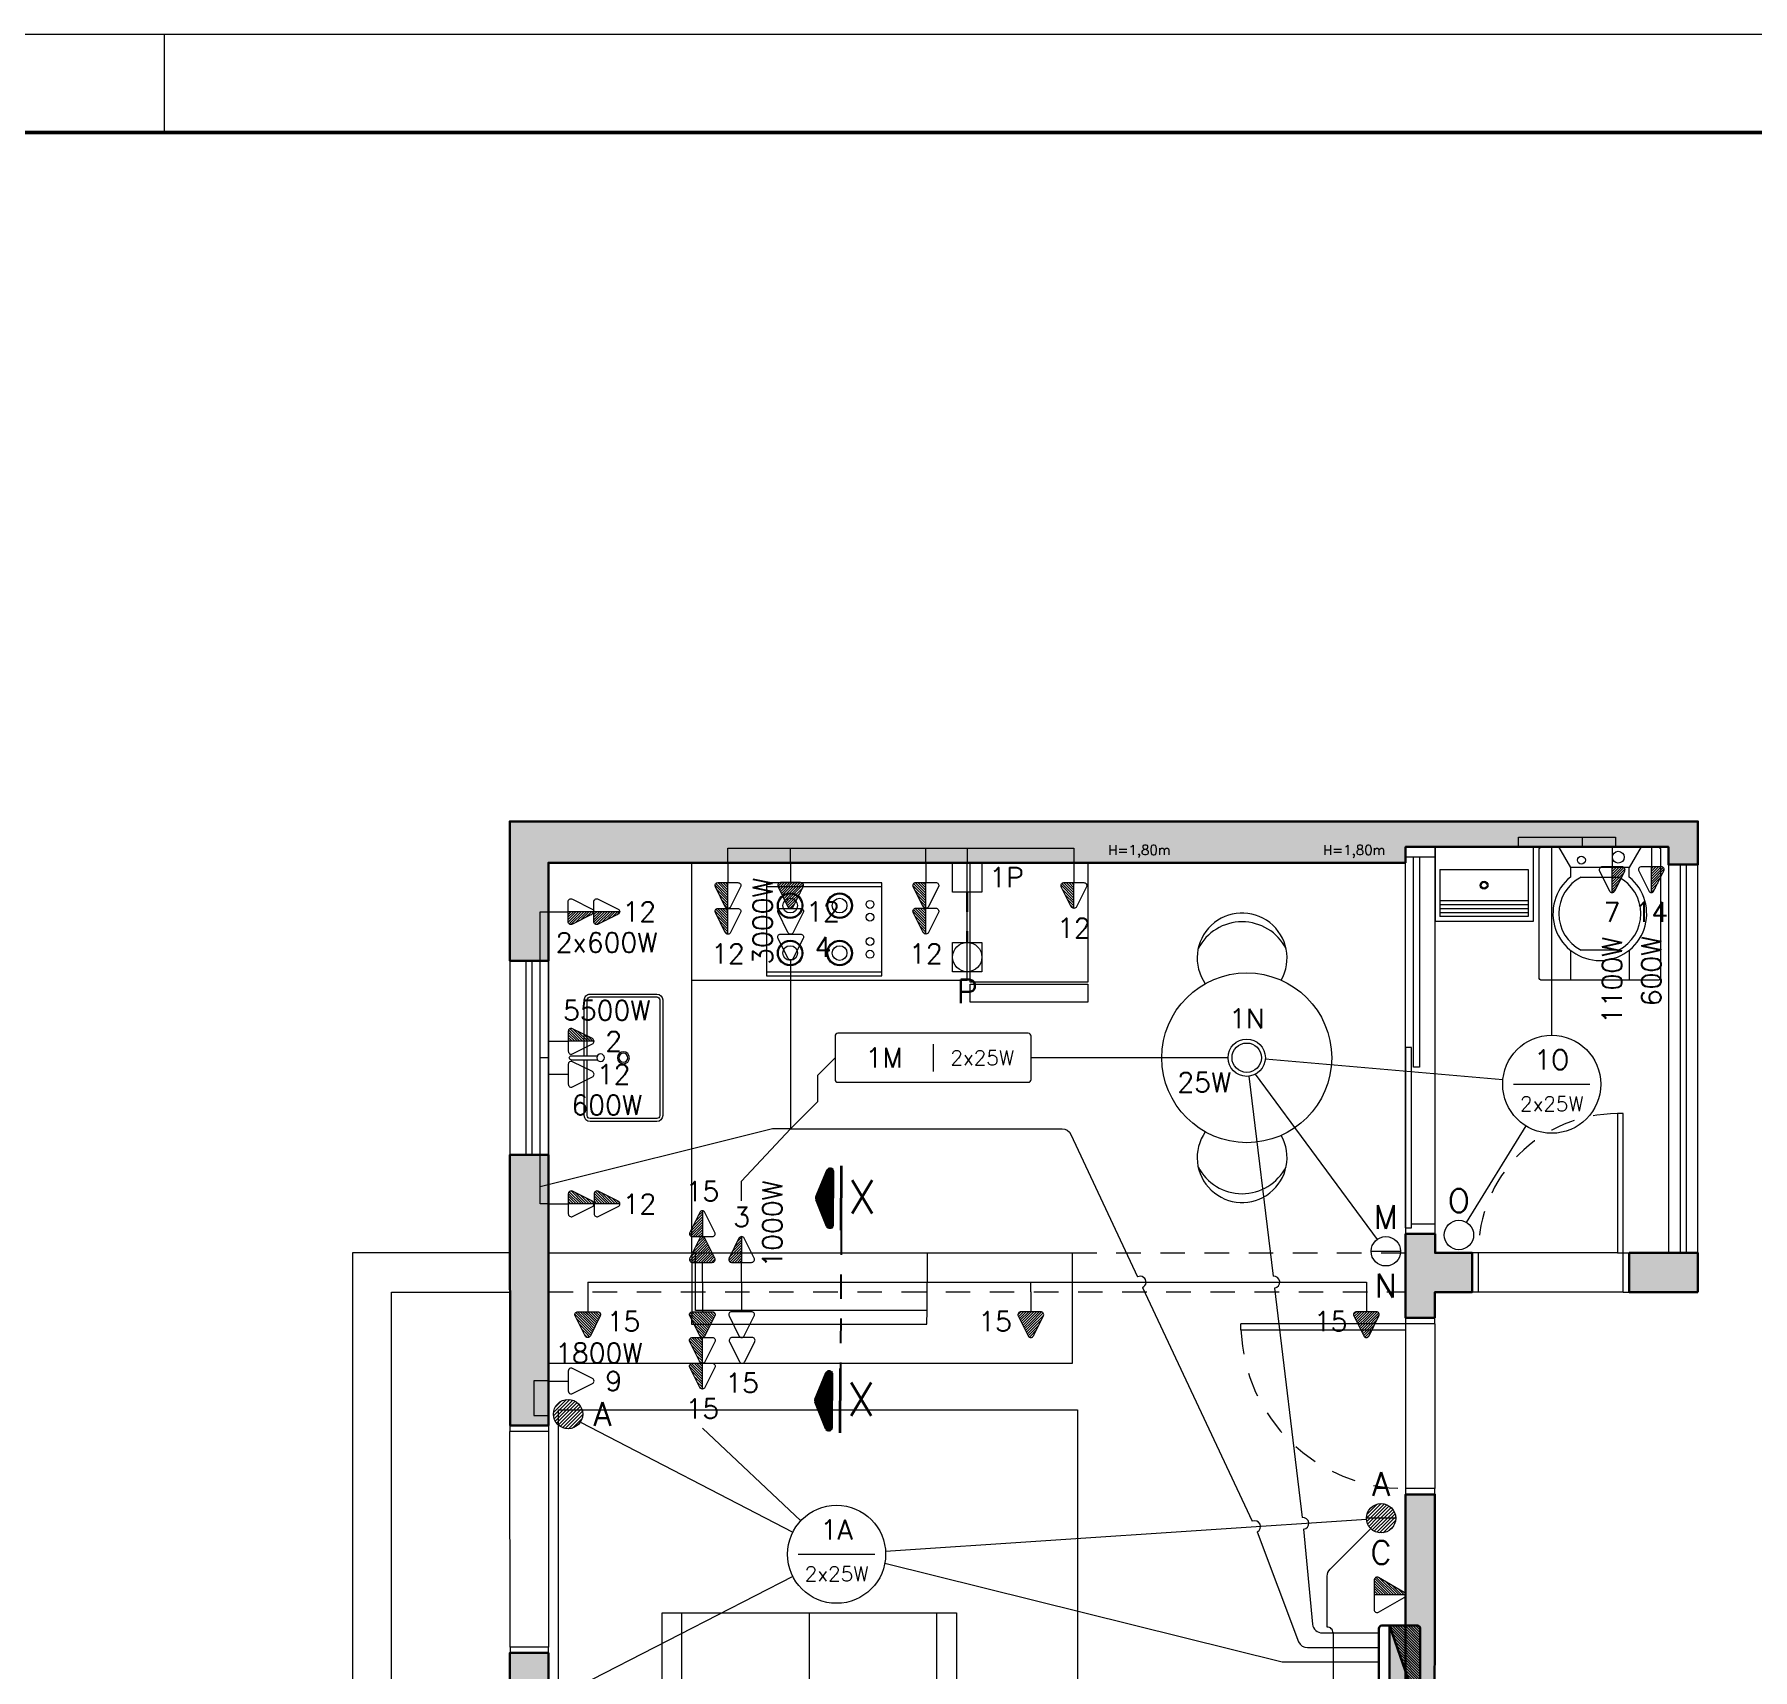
# Model space of a CAD drawing. Extents: x 0 to 175, y -16 to 63.
# Drawn here: x 22.89 to 31.65, y 21.36 to 29.7 of the extents above; entities that cross this region are included whole.
import ezdxf
from ezdxf.enums import TextEntityAlignment as Align

# ---------------------------------------------------------------- set-up
doc = ezdxf.new("R2010")
doc.units = 0
doc.header["$LTSCALE"] = 0.5
doc.header["$MEASUREMENT"] = 0
doc.linetypes.add('HIDDEN', pattern=[0.375, 0.25, -0.125])
doc.linetypes.add('HIDDEN2', pattern=[0.1875, 0.125, -0.0625])
doc.layers.get('0').update_dxf_attribs({"linetype": 'CONTINUOUS'})
for name, color, linetype, lineweight in [('03', 3, 'CONTINUOUS', 20), ('ARQ - JAN01', 2, 'CONTINUOUS', 20), ('ARQ - PAR01', 172, 'CONTINUOUS', 30), ('ARQ - PAR02', 132, 'CONTINUOUS', 20), ('ARQ - POR01', 20, 'CONTINUOUS', 20), ('COT01', 1, 'CONTINUOUS', 9), ('ELE01 - ELETROD', 40, 'CONTINUOUS', 20), ('ELE01 - ELETRODUTO EMBUTIDO', 40, 'HIDDEN2', 30), ('ELE01 - INTER', 100, 'CONTINUOUS', 15), ('ELE01 - INTER TXT', 100, 'CONTINUOUS', 9), ('ELE01 - LAMP', 50, 'CONTINUOUS', 20), ('ELE01 - LAMP TXT', 100, 'CONTINUOUS', 15), ('ELE01 - Q.DISTR', 4, 'CONTINUOUS', 30), ('ELE01 - TOM 127V', 130, 'CONTINUOUS', 15), ('ELE01 - TOM 127V TXT', 130, 'CONTINUOUS', 15), ('ELE01 - TOM 220V', 242, 'CONTINUOUS', 15), ('ELE01 - TOM 220V TXT', 242, 'CONTINUOUS', 15), ('ELE02 - TELEFONE', 170, 'CONTINUOUS', 9)]:
    doc.layers.add(name, color=color, linetype=linetype, lineweight=lineweight)
doc.layers.add('ANT - ANOTAÇÕES', color=210, linetype='CONTINUOUS', plot=False)
doc.layers.add('ARQ - HATCH 01', color=172, linetype='CONTINUOUS', transparency=0.6)
for name, color, linetype, lineweight, transparency in [('ARQ - PISO', 121, 'CONTINUOUS', 9, 0.45), ('ARQ01', 144, 'CONTINUOUS', 9, 0.5), ('ELE01 - INTER HATCH', 100, 'CONTINUOUS', 15, 0.45)]:
    doc.layers.add(name, color=color, linetype=linetype, lineweight=lineweight, transparency=transparency)
doc.layers.add('AUX00', color=7, linetype='CONTINUOUS')
doc.layers.add('MARGEM', color=1, linetype='CONTINUOUS')
doc.styles.add('ROMANS', font='romans.shx')
doc.styles.get("Standard").update_dxf_attribs({"font": 'romans.shx'})

# ---------------------------------------------------------------- blocks, each defined once
blk = doc.blocks.new('MAR-A1')
at = {"layer": 'MARGEM', "color": 2, "lineweight": 20}
blk.add_line((-36, 58.4), (-36, 57.4), dxfattribs=at)
blk.add_lwpolyline([(-83.1, 58.4), (-83.1, -1), (1, -1), (1, 58.4)], close=True, dxfattribs=at)
at = {"layer": 'MARGEM', "color": 6, "lineweight": 50}
blk.add_lwpolyline([(-80.6, 0), (0, 0), (0, 57.4), (-80.6, 57.4)], close=True, dxfattribs=at)
blk = doc.blocks.new('cuba')
for p, q in [((2011.1017, 1359.4585), (2010.7617, 1359.4585)), ((2010.7317, 1359.4285), (2010.7317, 1358.8385)), ((2010.7467, 1359.4285), (2010.7467, 1358.8385)), ((2011.1017, 1359.4435), (2010.7617, 1359.4435)), ((2011.1167, 1359.1434), (2011.1167, 1359.4284)), ((2011.1317, 1359.1434), (2011.1317, 1359.4284)), ((2011.1983, 1359.1434), (2011.0651, 1359.1434)), ((2011.1983, 1359.1234), (2011.0651, 1359.1234)), ((2011.1167, 1358.8385), (2011.1167, 1359.1234)), ((2011.1317, 1358.8385), (2011.1317, 1359.1234)), ((2010.7617, 1358.8235), (2011.1017, 1358.8235)), ((2010.7617, 1358.8085), (2011.1017, 1358.8085))]:
    blk.add_line(p, q)
for centre, radius in [((2010.9317, 1359.1335), 0.0305), ((2010.9317, 1359.1335), 0.0229), ((2011.0483, 1359.1334), 0.0195)]:
    blk.add_circle(centre, radius)
for centre, radius, start, end in [((2010.7617, 1359.4285), 0.03, 90, 180), ((2011.1017, 1359.4285), 0.03, 359.96511, 90), ((2010.7617, 1359.4285), 0.015, 90, 180), ((2011.1017, 1359.4285), 0.015, 359.96511, 90), ((2011.1983, 1359.1334), 0.01, 270, 90), ((2010.7617, 1358.8385), 0.03, 180, 270), ((2010.7617, 1358.8385), 0.015, 180, 270), ((2011.1017, 1358.8385), 0.03, 270, 0), ((2011.1017, 1358.8385), 0.015, 270, 0)]:
    blk.add_arc(centre, radius, start, end)
blk = doc.blocks.new('*U310')
at = {"layer": 'ARQ - HATCH 01'}
h = blk.add_hatch(color=256, dxfattribs=at)
h.dxf.hatch_style = 1
h.paths.add_polyline_path([(2.5318, 5.7897), (2.4, 5.7898), (2.4, 5.98), (2.2, 5.98), (2.2, 5.79), (2.1029, 5.79), (2.1029, 5.64), (2.5318, 5.64)])
h.paths.add_polyline_path([(2.4, 7.13), (2.2, 7.13), (2.2, 6.78), (2.4, 6.78)])
h.paths.add_polyline_path([(12.15, 0.9882), (12.15, 5.78), (3.4321, 5.7898), (3.4321, 5.64), (12, 5.64), (12, 1.1354), (11.3067, 1.1354), (11.3067, 0.9854), (12, 0.9882)])
h.paths.add_polyline_path([(9.47, 4.76), (8.5397, 4.76), (8.5397, 4.63), (9.24, 4.63), (9.24, 1.14), (8.94, 1.14), (8.94, 0.9882), (9.9263, 0.9882), (9.9267, 1.1354), (9.47, 1.1354)], flags=17)
h.paths.add_polyline_path([(7.7, 4.63), (7.7397, 4.63), (7.7397, 4.76), (7.57, 4.76), (7.57, 0.15), (7.02, 0.15), (7.02, 0), (7.72, 0), (7.72, 0.9882), (7.95, 0.9882), (7.95, 1.14), (7.7, 1.14)])
h.paths.add_polyline_path([(5.06, 1.27), (4.2401, 1.27), (4.2401, 1.0727), (4.93, 1.0727), (4.93, 0), (5.64, 0), (5.64, 0.15), (5.06, 0.15)])
h.paths.add_polyline_path([(0.21, 5.64), (0.13, 5.64), (0.13, 6.98), (0.22, 6.98), (0.22, 7.13), (0, 7.13), (0, 1.0727), (0.71, 1.0727), (0.71, 1.27), (0.21, 1.27)])
h.paths.add_polyline_path([(3.08, 1.27), (2.4143, 1.27), (2.2, 1.27), (1.7, 1.27), (1.7, 1.0727), (3.08, 1.0747)])
h.paths.add_polyline_path([(5.06, 4.8377), (4.9353, 4.8377), (4.9353, 4.1977), (5.06, 4.1977)], flags=17)
for p, q in [((0.13, 6.29), (0.51, 6.29)), ((0.245, 5.815), (0.245, 6.265)), ((0.245, 6.265), (0.485, 6.265)), ((0.405, 6.265), (0.405, 5.815)), ((0.425, 6.265), (0.425, 5.815)), ((0.445, 6.265), (0.445, 5.815)), ((0.465, 6.265), (0.465, 5.815)), ((0.485, 6.265), (0.485, 5.815)), ((0.51, 6.29), (0.51, 5.79)), ((0.13, 5.79), (0.51, 5.79)), ((0.245, 5.815), (0.485, 5.815)), ((5.06, 4.8377), (7.57, 4.5177)), ((5.06, 4.5177), (7.57, 4.5177)), ((5.06, 4.5177), (7.57, 4.1977)), ((12, 3.969), (11.5, 3.969)), ((11.5, 3.969), (11.5, 3.469)), ((12, 3.4354), (10, 3.4354)), ((10, 3.4354), (10, 1.8354)), ((11, 3.4354), (11.3217, 1.8354)), ((11.3217, 1.8354), (11.3217, 3.4354)), ((11.5, 3.469), (12, 3.469)), ((4.8353, 3.2496), (4.0353, 3.2496)), ((4.8353, 1.9496), (4.8353, 3.2496)), ((11.5231, 3.3016), (11.8774, 3.3016)), ((11.5231, 2.7397), (11.5231, 3.3016)), ((11.8774, 3.3016), (11.8774, 2.7397)), ((8.5358, 2.9924), (8.5266, 2.9738)), ((8.5477, 3.0094), (8.5358, 2.9924)), ((8.562, 3.0244), (8.5477, 3.0094)), ((8.5784, 3.0371), (8.562, 3.0244)), ((8.5965, 3.0472), (8.5784, 3.0371)), ((8.6159, 3.0545), (8.5965, 3.0472)), ((8.6163, 3.0546), (8.6159, 3.0545)), ((8.6166, 3.0547), (8.6163, 3.0546)), ((8.6369, 3.0591), (8.6166, 3.0547)), ((8.6577, 3.0603), (8.6369, 3.0591)), ((8.9972, 3.0603), (8.6577, 3.0603)), ((8.9399, 3.0584), (8.9373, 3.0603)), ((8.9379, 3.0599), (8.9375, 3.0601)), ((8.9418, 3.0562), (8.9399, 3.0584)), ((8.9432, 3.0536), (8.9418, 3.0562)), ((8.9441, 3.0509), (8.9432, 3.0536)), ((8.9444, 3.048), (8.9441, 3.0509)), ((8.9444, 2.7122), (8.9444, 3.048)), ((8.9902, 3.0482), (8.9899, 3.0451)), ((8.9899, 3.0451), (8.9899, 2.7151)), ((8.9909, 3.0513), (8.9902, 3.0482)), ((8.9921, 3.0541), (8.9909, 3.0513)), ((8.9938, 3.0568), (8.9921, 3.0541)), ((8.9958, 3.0591), (8.9938, 3.0568)), ((8.9967, 3.0599), (8.9958, 3.0591)), ((8.9972, 3.0603), (8.9967, 3.0599)), ((8.9982, 3.0612), (8.9972, 3.0603)), ((9.0009, 3.0628), (8.9982, 3.0612)), ((9.0038, 3.064), (9.0009, 3.0628)), ((9.0068, 3.0647), (9.0038, 3.064)), ((9.0099, 3.0649), (9.0068, 3.0647)), ((9.1249, 3.0649), (9.0099, 3.0649)), ((9.1272, 3.0648), (9.1249, 3.0649)), ((9.1294, 3.0643), (9.1272, 3.0648)), ((9.1315, 3.0634), (9.1294, 3.0643)), ((9.1334, 3.0623), (9.1315, 3.0634)), ((9.1352, 3.0609), (9.1334, 3.0623)), ((9.1368, 3.0592), (9.1352, 3.0609)), ((9.138, 3.0573), (9.1368, 3.0592)), ((9.139, 3.0553), (9.138, 3.0573)), ((9.139, 3.0553), (9.1397, 3.0531)), ((9.1397, 3.0531), (9.14, 3.0508)), ((8.5156, 2.9129), (8.5148, 2.892)), ((8.5148, 2.892), (8.5148, 2.8712)), ((8.517, 2.9336), (8.5156, 2.9129)), ((8.5203, 2.9541), (8.517, 2.9336)), ((8.5266, 2.9738), (8.5203, 2.9541)), ((8.5148, 2.8712), (8.5156, 2.8504)), ((8.5156, 2.8504), (8.517, 2.8296)), ((8.517, 2.8296), (8.5202, 2.8095)), ((8.5202, 2.8095), (8.5263, 2.7902)), ((8.5263, 2.7902), (8.5352, 2.7719)), ((8.5352, 2.7719), (8.5467, 2.7552)), ((8.5472, 2.7546), (8.5605, 2.7403)), ((8.5605, 2.7403), (8.5763, 2.7275)), ((8.561, 2.7397), (8.5769, 2.7269)), ((8.5763, 2.7275), (8.5938, 2.7173)), ((8.5769, 2.7269), (8.5945, 2.7166)), ((8.5938, 2.7173), (8.6127, 2.7097)), ((8.5945, 2.7166), (8.6134, 2.709)), ((11.8774, 2.7397), (11.5231, 2.7397)), ((8.6127, 2.7097), (8.6324, 2.7049)), ((8.6133, 2.7096), (8.6135, 2.7095)), ((8.6134, 2.709), (8.6332, 2.7043)), ((8.6135, 2.7095), (8.6332, 2.7047)), ((8.6324, 2.7049), (8.6527, 2.7032)), ((8.6332, 2.7047), (8.6535, 2.7029)), ((8.6332, 2.7043), (8.6535, 2.7025)), ((8.9411, 2.7032), (8.6527, 2.7032)), ((8.6535, 2.7029), (8.9941, 2.7029)), ((8.6535, 2.7025), (8.9944, 2.7025)), ((8.9411, 2.7032), (8.9423, 2.7047)), ((8.9423, 2.7047), (8.9432, 2.7065)), ((8.9432, 2.7065), (8.9439, 2.7083)), ((8.9439, 2.7083), (8.9443, 2.7103)), ((8.9443, 2.7103), (8.9444, 2.7122)), ((8.9901, 2.7119), (8.9899, 2.7151)), ((8.9901, 2.7119), (8.9909, 2.7089)), ((8.9909, 2.7089), (8.9921, 2.706)), ((8.9921, 2.706), (8.9942, 2.7025)), ((8.9944, 2.7025), (8.9958, 2.7009)), ((8.9958, 2.7009), (8.9981, 2.6989)), ((8.9981, 2.6989), (9.0008, 2.6973)), ((9.0008, 2.6973), (9.0037, 2.6961)), ((9.0037, 2.6961), (9.0068, 2.6953)), ((9.0068, 2.6953), (9.0099, 2.6951)), ((9.0099, 2.6951), (9.1249, 2.6951)), ((9.1272, 2.6952), (9.1249, 2.6951)), ((9.1272, 2.6952), (9.1294, 2.6957)), ((9.1294, 2.6957), (9.1315, 2.6966)), ((9.1315, 2.6966), (9.1334, 2.6977)), ((9.1334, 2.6977), (9.1352, 2.6991)), ((9.1352, 2.6991), (9.1368, 2.7008)), ((9.1368, 2.7008), (9.138, 2.7027)), ((9.138, 2.7027), (9.139, 2.7047)), ((9.139, 2.7047), (9.1397, 2.7069)), ((9.1397, 2.7069), (9.14, 2.7092)), ((4.0353, 2.5996), (4.8397, 2.5996)), ((11.8774, 2.5311), (11.5231, 2.5311)), ((11.5231, 2.5311), (11.5231, 1.9691)), ((11.8774, 1.9691), (11.8774, 2.5311)), ((4.8353, 1.9496), (4.0353, 1.9496)), ((11.5231, 1.9691), (11.8774, 1.9691)), ((10, 1.8354), (12, 1.8354)), ((11.5, 1.8018), (12, 1.8018)), ((11.5, 1.3018), (11.5, 1.8018)), ((12, 1.3018), (11.5, 1.3018))]:
    blk.add_line(p, q)
blk.add_lwpolyline([(0.145, 6.9402), (0.795, 6.9402, -0.414214), (0.81, 6.9252), (0.81, 6.3352, -0.414214), (0.795, 6.3202), (0.145, 6.3202, -0.414214), (0.13, 6.3352), (0.13, 6.9252, -0.414214)], format="xyb", close=True)
for points in [[(0.13, 6.8402), (0.2339, 6.7802)], [(0.2339, 6.7802), (0.2339, 6.4802)], [(0.2839, 6.7802), (0.2839, 6.7802), (0.2339, 6.7802)], [(0.6561, 6.7802), (0.81, 6.7802)], [(0.2839, 6.535), (0.2839, 6.7254)], [(0.6561, 6.7254), (0.6561, 6.535)], [(0.13, 6.4202), (0.2339, 6.4802)], [(0.2339, 6.4802), (0.2839, 6.4802)], [(0.6561, 6.4802), (0.81, 6.4802)], [(10.32, 5.64), (12, 5.04)], [(10.32, 5.64), (10.32, 5.04), (12, 5.04)], [(7.57, 4.1977), (4.9353, 4.1977), (4.9353, 4.8377), (7.57, 4.8377)], [(7.57, 4.8377), (7.57, 4.76)], [(6.62, 4.1977), (6.62, 2.1977), (6.02, 2.1977), (6.02, 4.1977)], [(6.9288, 3.4562), (6.6788, 3.4562), (6.6788, 2.9562), (6.9288, 2.9562)], [(0.81, 2), (0.81, 3.405), (0.21, 3.405)], [(4.9353, 3.3496), (4.9353, 1.8496), (4.0353, 1.8496), (4.0353, 3.3496), (4.9353, 3.3496)], [(2.4943, 3.2), (2.1993, 3.2018)], [(9.14, 3.0508), (9.14, 2.7092)], [(0.333, 2.9702), (0.333, 2.3811)], [(0.767, 2.3811), (0.767, 2.9702)], [(7.7, 2.46), (9.24, 2.46)], [(0.21, 1.27), (2.2, 1.27), (2.2, 2), (0.21, 2)], [(8.02, 1.77), (8.02, 1.68), (8.24, 1.68), (8.24, 1.9), (8.02, 1.9), (8.02, 1.81)], [(7.7, 1.81), (8.15, 1.81), (8.15, 1.77), (7.7, 1.77)], [(11.3067, 1.1354), (11.3067, 0.9854)], [(7.315, 0.35), (7.315, 1.05), (5.315, 1.05), (5.315, 0.35)], [(5.315, 0.35), (5.315, 1.05), (5.365, 1.05), (5.365, 0.35)], [(7.315, 0.35), (7.315, 1.05), (7.265, 1.05), (7.265, 0.35)], [(5.365, 0.45), (7.265, 0.45)], [(5.9983, 0.45), (5.9983, 0.35)], [(6.6317, 0.45), (6.6317, 0.35)], [(7.315, 0.35), (7.315, 0.3), (5.315, 0.3), (5.315, 0.35)], [(5.365, 0.35), (7.265, 0.35)], [(5.365, 0.35), (7.265, 0.35)]]:
    blk.add_lwpolyline(points)
at = {"linetype": 'HIDDEN'}
for points in [[(2.1993, 3.94), (2.1993, 5.64)], [(2.3993, 1.27), (2.3993, 5.64)]]:
    blk.add_lwpolyline(points, dxfattribs=at)
for points in [[(9.14, 3.28), (8.67, 3.28), (8.67, 4.63), (9.24, 4.63), (9.24, 2.48), (9.14, 2.48)], [(0.8198, 4.02), (0.8198, 3.42), (0.2107, 3.42), (0.2107, 4.02)], [(0.8298, 4.02), (0.9207, 4.02), (0.9207, 3.42), (0.8298, 3.42)], [(3, 3.9677), (5, 3.9677), (5, 1.3217), (3, 1.3217)], [(9.03, 3.985), (9.2139, 3.985), (9.2139, 3.945), (9.03, 3.945)], [(2.1993, 3.94), (2.7643, 3.94), (2.7643, 1.27), (2.1993, 1.27)], [(2.4943, 2.02), (2.2, 2.02), (2.2, 2), (2.4943, 2), (2.5643, 1.9996), (2.5643, 3.1996), (2.4943, 3.2)], [(0.313, 2.3811), (0.787, 2.3811), (0.787, 2.9702), (0.313, 2.9702)], [(8.48, 2.46), (7.7, 2.46), (7.7, 2.48), (8.48, 2.48)], [(8.44, 2.46), (9.24, 2.46), (9.24, 2.44), (8.44, 2.44)], [(8.44, 2.44), (9.24, 2.44), (9.24, 1.14), (8.44, 1.14)], [(8.49, 2.39), (9.19, 2.39), (9.19, 1.19), (8.49, 1.19)]]:
    blk.add_lwpolyline(points, close=True)
for points in [[(9.15, 3.985), (9.15, 4.19, 0.414214), (9.1, 4.24), (8.8, 4.24, 0.414214), (8.75, 4.19), (8.75, 3.72, 0.414214), (8.8, 3.67), (9.1, 3.67, 0.414214), (9.15, 3.72), (9.15, 3.945)], [(9.13, 3.985), (9.13, 4.19, 0.414214), (9.1, 4.22), (8.8, 4.22, 0.414214), (8.77, 4.19), (8.77, 3.72, 0.414214), (8.8, 3.69), (9.1, 3.69, 0.414214), (9.13, 3.72), (9.13, 3.945)]]:
    blk.add_lwpolyline(points, format="xyb")
for centre, radius in [((0.182, 6.7241), 0.03), ((0.197, 6.5363), 0.02), ((0.325, 6.04), 0.02), ((0.325, 6.04), 0.015), ((1.205, 4.83), 0.433), ((8.95, 3.955), 0.0229), ((0.423, 2.9092), 0.02), ((0.488, 2.9092), 0.02), ((0.612, 2.9092), 0.02), ((0.677, 2.9092), 0.02), ((9.065, 2.88), 0.02), ((0.429, 2.7542), 0.065), ((0.429, 2.7542), 0.06), ((0.671, 2.7542), 0.065), ((0.671, 2.7542), 0.06), ((0.429, 2.7542), 0.0375), ((0.671, 2.7542), 0.0375), ((0.429, 2.5021), 0.065), ((0.429, 2.5021), 0.06), ((0.671, 2.5021), 0.065), ((0.671, 2.5021), 0.06), ((0.429, 2.5021), 0.0375), ((0.671, 2.5021), 0.0375)]:
    blk.add_circle(centre, radius)
for centre, radius, start, end in [((0.47, 6.6302), 0.239, 218.87292, 141.12708), ((0.47, 6.6302), 0.209, 27.09054, 152.90946), ((0.47, 6.6302), 0.209, 207.09054, 332.90946), ((0.6959, 4.8064), 0.229, 60.34553, 304.95687), ((0.7634, 4.8064), 0.2517, 117.06405, 242.93595), ((1.7141, 4.8064), 0.229, 235.04313, 119.65447), ((1.6466, 4.8064), 0.2517, 297.06405, 62.93595), ((6.9288, 3.2062), 0.25, 270, 90), ((6.8758, 3.2062), 0.2555, 281.95449, 78.04551)]:
    blk.add_arc(centre, radius, start, end)
at = {"layer": 'ARQ - JAN01'}
for p, q in [((7.9505, 1.14), (8.94, 1.14)), ((9.9267, 1.1354), (11.3067, 1.1354)), ((7.95, 0.9882), (8.94, 0.9929)), ((9.9263, 0.9882), (11.3067, 0.9854)), ((5.64, 0.15), (7.02, 0.15)), ((5.64, 0), (7.02, 0))]:
    blk.add_line(p, q, dxfattribs=at)
for points in [[(2.2, 6.98), (2.2, 7.13), (0.22, 7.13), (0.22, 6.98)], [(0.71, 1.27), (0.71, 1.0727), (1.7, 1.0727), (1.7, 1.27)]]:
    blk.add_lwpolyline(points, close=True, dxfattribs=at)
for points in [[(0.22, 7.07), (2.2, 7.07)], [(0.22, 7.04), (2.2, 7.04)], [(1.7, 1.1864), (0.71, 1.1864)], [(1.7, 1.1564), (0.71, 1.1564)], [(7.95, 1.0791), (8.94, 1.0791)], [(9.9267, 1.0754), (11.3067, 1.0754)], [(7.95, 1.0491), (8.94, 1.0491)], [(9.9267, 1.0454), (11.3067, 1.0454)], [(5.64, 0.09), (7.02, 0.09)], [(5.64, 0.06), (7.02, 0.06)]]:
    blk.add_lwpolyline(points, dxfattribs=at)
at = {"layer": 'ARQ - PAR01'}
for points in [[(0.21, 5.64), (0.13, 5.64), (0.13, 6.98), (0.22, 6.98), (0.22, 7.13), (0, 7.13), (0, 1.0727), (0.71, 1.0727), (0.71, 1.27), (0.21, 1.27)], [(2.5318, 5.7897), (2.4, 5.7898), (2.4, 5.98), (2.2, 5.98), (2.2, 5.79), (2.1029, 5.79), (2.1029, 5.64), (2.5318, 5.64)], [(5.06, 4.8377), (4.9353, 4.8377), (4.9353, 4.1977), (5.06, 4.1977)], [(7.7, 4.63), (7.7397, 4.63), (7.7397, 4.76), (7.57, 4.76), (7.57, 0.15), (7.02, 0.15), (7.02, 0), (7.72, 0), (7.72, 0.9882), (7.95, 0.9882), (7.95, 1.14), (7.7, 1.14)], [(9.47, 4.76), (8.5397, 4.76), (8.5397, 4.63), (9.24, 4.63), (9.24, 1.14), (8.94, 1.14), (8.94, 0.9882), (9.9263, 0.9882), (9.9267, 1.1354), (9.47, 1.1354)], [(3.08, 1.27), (2.4143, 1.27), (2.2, 1.27), (1.7, 1.27), (1.7, 1.0727), (3.08, 1.0747)], [(5.06, 1.27), (4.2401, 1.27), (4.2401, 1.0727), (4.93, 1.0727), (4.93, 0), (5.64, 0), (5.64, 0.15), (5.06, 0.15)]]:
    blk.add_lwpolyline(points, close=True, dxfattribs=at)
for points in [[(2.4, 7.13), (2.2, 7.13), (2.2, 6.78), (2.4, 6.78), (2.4, 7.13)], [(12.15, 0.9882), (12.15, 5.78), (3.4321, 5.7898), (3.4321, 5.64), (12, 5.64), (12, 1.1354), (11.3067, 1.1354), (11.3067, 0.9854), (12, 0.9882), (12.15, 0.9882)]]:
    blk.add_lwpolyline(points, dxfattribs=at)
at = {"layer": 'ARQ - PAR02'}
blk.add_lwpolyline([(2.4, 1.0727), (2.2, 1.0727), (2.2, 0.27), (4.93, 0.27), (4.93, 0.47), (2.4, 0.47), (2.4, 1.0727)], dxfattribs=at)
at = {"layer": 'ARQ - PISO'}
for p, q in [((2.4, 6.75), (2.4, 6.01)), ((2.2, 6.72), (2.2, 6.01)), ((2.0529, 5.79), (0.18, 5.79)), ((2.5619, 5.7896), (3.4019, 5.7896)), ((2.0729, 5.64), (0.21, 5.64)), ((2.5618, 5.64), (3.4019, 5.64)), ((9.34, 4.79), (9.34, 5.61)), ((9.47, 5.58), (9.47, 4.79)), ((7.7697, 4.76), (8.5097, 4.76)), ((7.7697, 4.63), (8.5097, 4.63)), ((4.2099, 1.2717), (3.1103, 1.2717)), ((4.2099, 1.0747), (3.1103, 1.073))]:
    blk.add_line(p, q, dxfattribs=at)
at = {"layer": 'ARQ - POR01'}
for p, q in [((2.4, 6.75), (1.49, 6.75)), ((1.49, 6.75), (1.49, 6.72)), ((2.2, 6.72), (2.2, 6.78)), ((2.4, 6.75), (2.4, 6.78)), ((1.49, 6.72), (2.2, 6.72)), ((2.2, 6.01), (2.2, 5.98)), ((2.2, 6.01), (2.4, 6.01)), ((2.4, 6.01), (2.4, 5.98)), ((0.18, 5.79), (0.13, 5.79)), ((0.13, 5.79), (0.13, 5.64)), ((0.18, 5.64), (0.18, 5.79)), ((2.1029, 5.79), (2.0529, 5.79)), ((2.0529, 5.79), (2.0529, 5.67)), ((2.5619, 5.7896), (2.5318, 5.7897)), ((2.5619, 5.7896), (2.5623, 4.8)), ((3.4321, 5.7898), (3.4019, 5.7896)), ((3.4019, 5.7896), (3.4019, 5.64)), ((0.18, 5.71), (1.2529, 5.71)), ((1.2529, 5.71), (1.2529, 5.68)), ((0.13, 5.64), (0.18, 5.64)), ((1.2529, 5.68), (0.18, 5.68)), ((2.0729, 5.67), (1.1529, 5.67)), ((1.1529, 5.67), (1.1529, 5.64)), ((1.1529, 5.64), (2.1029, 5.64)), ((2.0729, 5.64), (2.0729, 5.67)), ((2.0729, 5.64), (2.0729, 5.64)), ((2.5318, 5.64), (2.5918, 5.64)), ((2.5923, 4.8), (2.5918, 5.64)), ((3.4019, 5.64), (3.4319, 5.64)), ((9.34, 5.64), (9.34, 5.61)), ((9.34, 5.61), (10.27, 5.61)), ((9.47, 5.64), (9.47, 5.58)), ((10.27, 5.58), (10.27, 5.61)), ((9.47, 5.58), (10.27, 5.58)), ((2.5923, 4.8), (2.5623, 4.8)), ((7.7397, 4.76), (7.7697, 4.76)), ((7.7697, 4.76), (7.7697, 3.92)), ((8.5097, 4.76), (8.5097, 4.63)), ((8.5097, 4.76), (8.5397, 4.76)), ((9.34, 4.76), (9.34, 4.79)), ((9.34, 4.79), (9.47, 4.79)), ((9.47, 4.76), (9.47, 4.79)), ((7.7997, 4.63), (7.7397, 4.63)), ((7.7997, 3.92), (7.7997, 4.63)), ((8.5397, 4.63), (8.5097, 4.63)), ((7.7697, 3.92), (7.7997, 3.92))]:
    blk.add_line(p, q, dxfattribs=at)
for points in [[(3.08, 1.27), (3.1103, 1.27), (3.1103, 1.0747), (3.08, 1.0747)], [(4.2401, 1.27), (4.2099, 1.27), (4.2099, 1.0747), (4.2401, 1.0747)]]:
    blk.add_lwpolyline(points, close=True, dxfattribs=at)
at = {"layer": 'ARQ - POR01', "linetype": 'HIDDEN', "lineweight": 9}
for centre, radius, start, end in [((2.2, 6.72), 0.71, 180, 270), ((2.5618, 5.64), 0.8402, 272.08154, 360), ((9.47, 5.59), 0.8, 270, 0), ((7.7997, 4.63), 0.71, 270, 0)]:
    blk.add_arc(centre, radius, start, end, dxfattribs=at)
at = {"xscale": -1, "rotation": 90}
blk.add_blockref('cuba', (1360.3385, 2012.584), dxfattribs=at)
blk = doc.blocks.new('*U29')
at = {"layer": 'ELE01 - LAMP'}
blk.add_line((-0.195, 0), (0.195, 0), dxfattribs=at)
blk.add_circle((0, 0), 0.25, dxfattribs=at)
at = {"layer": 'ELE01 - LAMP TXT', "style": 'ROMANS'}
for tag, height, p in [('X', 0.1, (0, 0.125)), ('Y', 0.075, (0, -0.1))]:
    blk.add_attdef(tag, text='', height=height, dxfattribs=at).set_placement(p, align=Align.MIDDLE)
blk = doc.blocks.new('ELE-INTERFONE')
at = {"layer": 'ELE02 - TELEFONE'}
h = blk.add_hatch(dxfattribs=at)
h.set_pattern_fill('ANSI31', color=256, scale=0.075, angle=90)
h.set_pattern_definition([(135, (-88.511439, -7.067447), (-0.0066291261, -0.0066291261), [])])
h.paths.add_polyline_path([(0, 0, 0.267949), (-0.0075, 0.013), (-0.1379, 0.0883, 0.57735), (-0.1604, 0.0753), (-0.1604, 0)])
blk.add_line((0, 0), (-0.1604, 0), dxfattribs=at)
blk.add_lwpolyline([(-0.1604, 0.0753), (-0.1604, -0.0753, 0.57735), (-0.1379, -0.0883), (-0.0075, -0.013, 0.57735), (-0.0075, 0.013), (-0.1379, 0.0883, 0.57735)], format="xyb", close=True, dxfattribs=at)
blk = doc.blocks.new('*U145')
at = {"lineweight": 9}
h = blk.add_hatch(dxfattribs=at)
h.set_pattern_fill('ANSI31', color=256, scale=0.075, angle=-90)
h.paths.add_polyline_path([(0, -0.2323, -0.284079), (-0.0134, -0.224), (-0.0641, -0.1225, -0.557537), (-0.0507, -0.1008), (0, -0.1008)])
blk.add_line((0, -0.2323), (0, -0.1008))
blk.add_lwpolyline([(0, 0), (0, -0.1008)])
blk.add_lwpolyline([(0.0641, -0.1225), (0.0134, -0.224, -0.618034), (-0.0134, -0.224), (-0.0641, -0.1225, -0.557537), (-0.0507, -0.1008), (0.0507, -0.1008, -0.557537)], format="xyb", close=True)
blk = doc.blocks.new('*U169')
blk.add_lwpolyline([(0.0641, -0.1225), (0.0134, -0.224, -0.618034), (-0.0134, -0.224), (-0.0641, -0.1225, -0.557537), (-0.0507, -0.1008), (0.0507, -0.1008, -0.557537)], format="xyb", close=True)
blk = doc.blocks.new('*U147')
at = {"lineweight": 9}
h = blk.add_hatch(dxfattribs=at)
h.set_pattern_fill('ANSI31', color=256, scale=0.075, angle=-90)
h.paths.add_polyline_path([(0, -0.2323, -0.284079), (-0.0134, -0.224), (-0.0641, -0.1225, -0.557537), (-0.0507, -0.1008), (0, -0.1008)])
blk.add_line((0, -0.2323), (0, -0.1008))
blk.add_lwpolyline([(0.0641, -0.1225), (0.0134, -0.224, -0.618034), (-0.0134, -0.224), (-0.0641, -0.1225, -0.557537), (-0.0507, -0.1008), (0.0507, -0.1008, -0.557537)], format="xyb", close=True)
blk = doc.blocks.new('*U170')
blk.add_lwpolyline([(0.0641, -0.1225), (0.0134, -0.224, -0.618034), (-0.0134, -0.224), (-0.0641, -0.1225, -0.557537), (-0.0507, -0.1008), (0.0507, -0.1008, -0.557537)], format="xyb", close=True)
blk = doc.blocks.new('*U148')
at = {"lineweight": 9}
h = blk.add_hatch(dxfattribs=at)
h.set_pattern_fill('ANSI31', color=256, scale=0.075)
h.paths.add_polyline_path([(0.2323, 0, -0.284079), (0.224, -0.0134), (0.1225, -0.0641, -0.557537), (0.1008, -0.0507), (0.1008, 0)])
blk.add_line((0.2323, 0), (0.1008, 0))
blk.add_lwpolyline([(0, 0), (0.1008, 0)])
blk.add_lwpolyline([(0.1225, 0.0641), (0.224, 0.0134, -0.618034), (0.224, -0.0134), (0.1225, -0.0641, -0.557537), (0.1008, -0.0507), (0.1008, 0.0507, -0.557537)], format="xyb", close=True)
blk = doc.blocks.new('*U146')
at = {"lineweight": 9}
h = blk.add_hatch(dxfattribs=at)
h.set_pattern_fill('ANSI31', color=256, scale=0.075)
h.paths.add_polyline_path([(0.2323, 0, -0.284079), (0.224, -0.0134), (0.1225, -0.0641, -0.557537), (0.1008, -0.0507), (0.1008, 0)])
blk.add_line((0.2323, 0), (0.1008, 0))
blk.add_lwpolyline([(0.1225, 0.0641), (0.224, 0.0134, -0.618034), (0.224, -0.0134), (0.1225, -0.0641, -0.557537), (0.1008, -0.0507), (0.1008, 0.0507, -0.557537)], format="xyb", close=True)
blk = doc.blocks.new('*U149')
at = {"lineweight": 9}
h = blk.add_hatch(dxfattribs=at)
h.set_pattern_fill('ANSI31', color=256, scale=0.075, angle=-90)
h.paths.add_polyline_path([(0, -0.2323, -0.284079), (-0.0134, -0.224), (-0.0641, -0.1225, -0.557537), (-0.0507, -0.1008), (0, -0.1008)])
h = blk.add_hatch(dxfattribs=at)
h.set_pattern_fill('ANSI31', color=256, scale=0.075, angle=-90)
h.paths.add_polyline_path([(0, -0.2323, 0.284079), (0.0134, -0.224), (0.0641, -0.1225, 0.557537), (0.0507, -0.1008), (0, -0.1008)])
blk.add_lwpolyline([(0, 0), (0, -0.1008)])
blk.add_lwpolyline([(0.0641, -0.1225), (0.0134, -0.224, -0.618034), (-0.0134, -0.224), (-0.0641, -0.1225, -0.557537), (-0.0507, -0.1008), (0.0507, -0.1008, -0.557537)], format="xyb", close=True)
blk = doc.blocks.new('*U150')
at = {"lineweight": 9}
h = blk.add_hatch(dxfattribs=at)
h.set_pattern_fill('ANSI31', color=256, scale=0.075, angle=-90)
h.paths.add_polyline_path([(0, -0.2323, -0.284079), (-0.0134, -0.224), (-0.0641, -0.1225, -0.557537), (-0.0507, -0.1008), (0, -0.1008)])
blk.add_line((0, -0.2323), (0, -0.1008))
blk.add_lwpolyline([(0.0641, -0.1225), (0.0134, -0.224, -0.618034), (-0.0134, -0.224), (-0.0641, -0.1225, -0.557537), (-0.0507, -0.1008), (0.0507, -0.1008, -0.557537)], format="xyb", close=True)
blk = doc.blocks.new('*U181')
at = {"lineweight": 9}
h = blk.add_hatch(dxfattribs=at)
h.set_pattern_fill('ANSI31', color=256, scale=0.075, angle=-90)
h.paths.add_polyline_path([(0, -0.2323, -0.284079), (-0.0134, -0.224), (-0.0641, -0.1225, -0.557537), (-0.0507, -0.1008), (0, -0.1008)])
blk.add_line((0, -0.2323), (0, -0.1008))
blk.add_lwpolyline([(0.0641, -0.1225), (0.0134, -0.224, -0.618034), (-0.0134, -0.224), (-0.0641, -0.1225, -0.557537), (-0.0507, -0.1008), (0.0507, -0.1008, -0.557537)], format="xyb", close=True)
blk = doc.blocks.new('*U153')
blk.add_lwpolyline([(0, 0), (0, -0.1008)])
blk.add_lwpolyline([(0.0641, -0.1225), (0.0134, -0.224, -0.618034), (-0.0134, -0.224), (-0.0641, -0.1225, -0.557537), (-0.0507, -0.1008), (0.0507, -0.1008, -0.557537)], format="xyb", close=True)
blk = doc.blocks.new('*U142')
at = {"lineweight": 9}
h = blk.add_hatch(dxfattribs=at)
h.set_pattern_fill('ANSI31', color=256, scale=0.075)
h.paths.add_polyline_path([(0.2323, 0, -0.284079), (0.224, -0.0134), (0.1225, -0.0641, -0.557537), (0.1008, -0.0507), (0.1008, 0)])
blk.add_line((0.2323, 0), (0.1008, 0))
blk.add_lwpolyline([(0, 0), (0.1008, 0)])
blk.add_lwpolyline([(0.1225, 0.0641), (0.224, 0.0134, -0.618034), (0.224, -0.0134), (0.1225, -0.0641, -0.557537), (0.1008, -0.0507), (0.1008, 0.0507, -0.557537)], format="xyb", close=True)
blk = doc.blocks.new('*U172')
blk.add_lwpolyline([(0, 0), (0.1008, 0)])
blk.add_lwpolyline([(0.1225, 0.0641), (0.224, 0.0134, -0.618034), (0.224, -0.0134), (0.1225, -0.0641, -0.557537), (0.1008, -0.0507), (0.1008, 0.0507, -0.557537)], format="xyb", close=True)
blk = doc.blocks.new('*U163')
at = {"lineweight": 9}
h = blk.add_hatch(dxfattribs=at)
h.set_pattern_fill('ANSI31', color=256, scale=0.075)
h.paths.add_polyline_path([(0.2323, 0, -0.284079), (0.224, -0.0134), (0.1225, -0.0641, -0.557537), (0.1008, -0.0507), (0.1008, 0)])
blk.add_line((0.2323, 0), (0.1008, 0))
blk.add_lwpolyline([(0, 0), (0.1008, 0)])
blk.add_lwpolyline([(0.1225, 0.0641), (0.224, 0.0134, -0.618034), (0.224, -0.0134), (0.1225, -0.0641, -0.557537), (0.1008, -0.0507), (0.1008, 0.0507, -0.557537)], format="xyb", close=True)
blk = doc.blocks.new('*U177')
at = {"lineweight": 9}
h = blk.add_hatch(dxfattribs=at)
h.set_pattern_fill('ANSI31', color=256, scale=0.075)
h.paths.add_polyline_path([(0.2323, 0, 0.284079), (0.224, 0.0134), (0.1225, 0.0641, 0.557537), (0.1008, 0.0507), (0.1008, 0)])
h = blk.add_hatch(dxfattribs=at)
h.set_pattern_fill('ANSI31', color=256, scale=0.075)
h.paths.add_polyline_path([(0.2323, 0, -0.284079), (0.224, -0.0134), (0.1225, -0.0641, -0.557537), (0.1008, -0.0507), (0.1008, 0)])
blk.add_lwpolyline([(0, 0), (0.1008, 0)])
blk.add_lwpolyline([(0.1225, 0.0641), (0.224, 0.0134, -0.618034), (0.224, -0.0134), (0.1225, -0.0641, -0.557537), (0.1008, -0.0507), (0.1008, 0.0507, -0.557537)], format="xyb", close=True)
blk = doc.blocks.new('*U228')
at = {"lineweight": 9}
h = blk.add_hatch(dxfattribs=at)
h.set_pattern_fill('ANSI31', color=256, scale=0.075)
h.paths.add_polyline_path([(0.2323, 0, -0.284079), (0.224, -0.0134), (0.1225, -0.0641, -0.557537), (0.1008, -0.0507), (0.1008, 0)])
blk.add_line((0.2323, 0), (0.1008, 0))
blk.add_lwpolyline([(0.1225, 0.0641), (0.224, 0.0134, -0.618034), (0.224, -0.0134), (0.1225, -0.0641, -0.557537), (0.1008, -0.0507), (0.1008, 0.0507, -0.557537)], format="xyb", close=True)
blk = doc.blocks.new('ELE-Q.DISTRIBUIÇAO')
h = blk.add_hatch(color=7)
h.dxf.hatch_style = 1
h.paths.add_polyline_path([(-0.16, 0, 0.414214), (-0.175, -0.015), (-0.175, -0.1566), (0.2681, -0.0024, 0.144115), (0.26, 0)])
at = {"lineweight": 9}
h = blk.add_hatch(dxfattribs=at)
h.set_pattern_fill('ANSI31', color=256, scale=0.075)
h.set_pattern_definition([(45, (1, 0), (-0.006629126, 0.006629126), [])])
h.paths.add_polyline_path([(-0.16, 0, 0.414214), (-0.175, -0.015), (-0.175, -0.1566), (0.2681, -0.0024, 0.144115), (0.26, 0)])
h = blk.add_hatch(color=7)
h.dxf.hatch_style = 1
h.paths.add_polyline_path([(-0.175, -0.1566), (0.275, -0.1566), (0.275, -0.015, 0.254883), (0.2681, -0.0024)])
for q in [(0.2681, -0.0024), (0.275, -0.1566)]:
    blk.add_line((-0.175, -0.1566), q)
blk.add_lwpolyline([(-0.16, 0), (0.26, 0, -0.414214), (0.275, -0.015), (0.275, -0.1965, -0.414214), (0.26, -0.2115), (-0.16, -0.2115, -0.414214), (-0.175, -0.1965), (-0.175, -0.015, -0.414214)], format="xyb", close=True)
blk = doc.blocks.new('*U180')
at = {"lineweight": 9}
h = blk.add_hatch(dxfattribs=at)
h.set_pattern_fill('ANSI31', color=256, scale=0.075, angle=-90)
h.paths.add_polyline_path([(0, -0.2323, -0.284079), (-0.0134, -0.224), (-0.0641, -0.1225, -0.557537), (-0.0507, -0.1008), (0, -0.1008)])
h = blk.add_hatch(dxfattribs=at)
h.set_pattern_fill('ANSI31', color=256, scale=0.075, angle=-90)
h.paths.add_polyline_path([(0, -0.2323, 0.284079), (0.0134, -0.224), (0.0641, -0.1225, 0.557537), (0.0507, -0.1008), (0, -0.1008)])
blk.add_lwpolyline([(0, 0), (0, -0.1008)])
blk.add_lwpolyline([(0.0641, -0.1225), (0.0134, -0.224, -0.618034), (-0.0134, -0.224), (-0.0641, -0.1225, -0.557537), (-0.0507, -0.1008), (0.0507, -0.1008, -0.557537)], format="xyb", close=True)
blk = doc.blocks.new('*U151')
blk.add_lwpolyline([(0.0641, -0.1225), (0.0134, -0.224, -0.618034), (-0.0134, -0.224), (-0.0641, -0.1225, -0.557537), (-0.0507, -0.1008), (0.0507, -0.1008, -0.557537)], format="xyb", close=True)
blk = doc.blocks.new('*U152')
blk.add_lwpolyline([(0, 0), (0, -0.1008)])
blk.add_lwpolyline([(0.0641, -0.1225), (0.0134, -0.224, -0.618034), (-0.0134, -0.224), (-0.0641, -0.1225, -0.557537), (-0.0507, -0.1008), (0.0507, -0.1008, -0.557537)], format="xyb", close=True)
blk = doc.blocks.new('*U307')
at = {"layer": 'ELE01 - INTER HATCH'}
h = blk.add_hatch(dxfattribs=at)
h.set_pattern_fill('ANSI31', color=256, scale=0.1)
h.set_pattern_definition([(45, (0, -0.0351), (-0.008838835, 0.008838835), [])])
edge = h.paths.add_edge_path()
edge.add_arc((0.2973, -3.0221), 0.075, 0, 360)
h = blk.add_hatch(dxfattribs=at)
h.set_pattern_fill('ANSI31', color=256, scale=0.1)
h.paths.add_polyline_path([(4.5173, -3.5533, 0.414214), (4.4423, -3.4783, 0.414214), (4.3673, -3.5533)])
h = blk.add_hatch(dxfattribs=at)
h.set_pattern_fill('ANSI31', color=256, scale=0.1)
h.paths.add_polyline_path([(4.5173, -3.5533, -0.414214), (4.4423, -3.6283, -0.414214), (4.3673, -3.5533)])
at = {"layer": 'ELE01 - INTER'}
for p, q in [((4.3916, -2.1918), (4.5416, -2.1918)), ((4.5173, -3.5533), (4.3673, -3.5533))]:
    blk.add_line(p, q, dxfattribs=at)
blk.add_lwpolyline([(2.4073, -0.6166), (2.4073, -0.7666), (2.2573, -0.7666), (2.2573, -0.6166)], close=True, dxfattribs=at)
for centre in [(2.3323, -0.6916), (4.8391, -2.1088), (4.4666, -2.1918), (0.2973, -3.0221), (4.4423, -3.5533)]:
    blk.add_circle(centre, 0.075, dxfattribs=at)
at = {"layer": 'ELE01 - LAMP'}
blk.add_line((2.1583, -1.135), (2.1583, -1.275), dxfattribs=at)
blk.add_lwpolyline([(2.4073, -0.21), (2.4073, -0.36), (2.2573, -0.36), (2.2573, -0.21)], close=True, dxfattribs=at)
blk.add_lwpolyline([(1.6733, -1.33), (2.6433, -1.33, 0.414214), (2.6583, -1.315), (2.6583, -1.095, 0.414214), (2.6433, -1.08), (1.6733, -1.08, 0.414214), (1.6583, -1.095), (1.6583, -1.315, 0.414214)], format="xyb", close=True, dxfattribs=at)
for radius in [0.095, 0.075]:
    blk.add_circle((3.7573, -1.2047), radius, dxfattribs=at)
at = {"layer": 'ARQ01', "rotation": 270}
blk.add_blockref('*U310', (-1.0727, 0), dxfattribs=at)
at = {"layer": 'ELE01 - LAMP'}
for p, values in [((5.3123, -1.34), {'Y': '2x25W', 'X': '1O'}), ((1.6661, -3.7372), {'Y': '2x25W', 'X': '1A'})]:
    blk.add_blockref('*U29', p, dxfattribs=at).add_auto_attribs(values)
at = {"layer": 'ELE01 - Q.DISTR', "rotation": 270}
blk.add_blockref('ELE-Q.DISTRIBUIÇAO', (4.6422, -4.2754), dxfattribs=at)
at = {"layer": 'ELE01 - TOM 127V', "xscale": -1}
for name, p, rotation in [('*U142', (5.6202, -0.13), 90), ('*U142', (5.8202, -0.1299), 90), ('*U172', (0.1973, -1.2891), 180), ('*U148', (0.1973, -1.95), 180), ('*U146', (0.3287, -1.95), 180), ('*U228', (0.9818, -2.2179), 270), ('*U177', (0.9818, -2.3493), 270), ('*U163', (1.1818, -2.3493), 270), ('*U152', (1.1818, -2.3993), 359.9999999999975), ('*U151', (1.1846, -2.5305), 359.9999999999975)]:
    blk.add_blockref(name, p, dxfattribs=dict(at, rotation=rotation))
at = {"layer": 'ELE01 - TOM 127V'}
for name, p in [('*U145', (1.1123, -0.2107)), ('*U145', (2.1214, -0.21)), ('*U145', (2.8761, -0.2107)), ('*U148', (0.1965, -0.46)), ('*U146', (0.328, -0.46)), ('*U147', (1.1123, -0.3421)), ('*U169', (1.4317, -0.3421)), ('*U147', (2.1214, -0.3415)), ('*U149', (0.3973, -2.3993)), ('*U180', (0.9818, -2.3993)), ('*U181', (0.9818, -2.5308)), ('*U150', (0.9818, -2.6622))]:
    blk.add_blockref(name, p, dxfattribs=at)
at = {"layer": 'ELE01 - TOM 127V', "xscale": -1}
for p in [(1.4317, -0.2107), (2.6564, -2.3993), (4.3673, -2.3993)]:
    blk.add_blockref('*U149', p, dxfattribs=at)
at = {"layer": 'ELE01 - TOM 220V', "xscale": -1}
for name, p, rotation in [('*U142', (0.1973, -1.1208), 180), ('*U153', (0.1973, -2.8534), 89.99999999999905)]:
    blk.add_blockref(name, p, dxfattribs=dict(at, rotation=rotation))
at = {"layer": 'ELE01 - TOM 220V TXT'}
blk.add_blockref('*U170', (1.4317, -0.4736), dxfattribs=at)
at = {"layer": 'ELE02 - TELEFONE'}
blk.add_blockref('ELE-INTERFONE', (4.5673, -3.9444), dxfattribs=at)
at = {"layer": 'ANT - ANOTAÇÕES'}
for p in [(3.2099, -0.185), (4.3047, -0.185)]:
    blk.add_text('H=1,80m', height=0.05, dxfattribs=at).set_placement(p, align=Align.BOTTOM_CENTER)
at = {"layer": 'ELE01 - INTER TXT', "char_height": 0.12, "attachment_point": 5}
for s, width, insert in [('P', 0.048591, (2.3323, -0.8666)), ('O', 0.048591, (4.8391, -1.9338)), ('M', 0.048591, (4.4666, -2.0168)), ('N', 0.048591, (4.4666, -2.3668)), ('A', 0.12, (0.4723, -3.0221)), ('A', 0.048591, (4.4423, -3.3783)), ('C', 0.048591, (4.4423, -3.7283))]:
    blk.add_mtext_dynamic_manual_height_columns(s, width=width, gutter_width=12.5, heights=[0], dxfattribs=dict(at, insert=insert))
at = {"layer": 'ELE01 - LAMP TXT', "style": 'ROMANS'}
for s, height, p in [('1M', 0.1, (1.9083, -1.205)), ('2x25W', 0.075, (2.4083, -1.205))]:
    blk.add_text(s, height=height, dxfattribs=at).set_placement(p, align=Align.MIDDLE_CENTER)
at = {"layer": 'ELE01 - LAMP TXT', "char_height": 0.1, "attachment_point": 5, "style": 'ROMANS'}
for s, insert in [('1P', (2.5323, -0.285)), ('1N', (3.7573, -1.0047)), ('25W', (3.5408, -1.3297))]:
    blk.add_mtext_dynamic_manual_height_columns(s, width=0.048591, gutter_width=12.5, heights=[0], dxfattribs=dict(at, insert=insert))
at = {"layer": 'ELE01 - TOM 127V TXT', "char_height": 0.1, "attachment_point": 5}
for s, insert in [('12', (0.6602, -0.4596)), ('12', (1.5972, -0.4592)), ('7', (5.6198, -0.4623)), ('14', (5.8198, -0.4622)), ('12', (2.8761, -0.543)), ('2x600W', (0.4936, -0.6172)), ('12', (1.1123, -0.6744)), ('12', (2.1214, -0.6737)), ('12', (0.5296, -1.2894)), ('600W', (0.4944, -1.4463)), ('15', (0.9822, -1.8856)), ('12', (0.661, -1.95)), ('3', (1.1822, -2.017)), ('15', (0.5795, -2.5494)), ('15', (2.4742, -2.5494)), ('15', (4.1851, -2.5494)), ('15', (1.1846, -2.8628)), ('15', (0.9818, -2.9945))]:
    blk.add_mtext_dynamic_manual_height_columns(s, width=0.048591, gutter_width=12.5, heights=[0], dxfattribs=dict(at, insert=insert))
at = {"layer": 'ELE01 - TOM 127V TXT', "char_height": 0.1, "attachment_point": 5, "rotation": 90}
for s, insert in [('1100W', (5.6202, -0.81)), ('600W', (5.8202, -0.7622)), ('1000W', (1.339, -2.0522))]:
    blk.add_mtext_dynamic_manual_height_columns(s, width=0.048591, gutter_width=12.5, heights=[0], dxfattribs=dict(at, insert=insert))
at = {"layer": 'ELE01 - TOM 220V TXT', "insert": (1.2891, -0.5077), "char_height": 0.1, "attachment_point": 5, "rotation": 90}
blk.add_mtext_dynamic_manual_height_columns('3000W', width=0.048591, gutter_width=12.5, heights=[0], dxfattribs=at)
at = {"layer": 'ELE01 - TOM 220V TXT', "char_height": 0.1, "attachment_point": 5}
for s, insert in [('4', (1.5974, -0.6402)), ('5500W', (0.4944, -0.9636)), ('2', (0.5296, -1.1212)), ('1800W', (0.4539, -2.7106)), ('9', (0.5296, -2.8537))]:
    blk.add_mtext_dynamic_manual_height_columns(s, width=0.048591, gutter_width=12.5, heights=[0], dxfattribs=dict(at, insert=insert))
blk = doc.blocks.new('crT4')
at = {"color": 5, "linetype": 'Continuous', "lineweight": 35}
blk.add_line((0, -0.328), (0, 0.328), dxfattribs=at)
at = {"color": 6, "lineweight": 50}
for points in [[(0.249, -0.012), (0.139, -0.283, -0.824182), (0.091, -0.274), (0.091, 0.269, -0.824182), (0.139, 0.278), (0.249, 0.007, -0.194571)], [(0.235, -0.006), (0.126, -0.278, -0.824182), (0.106, -0.274), (0.106, 0.269, -0.824182), (0.126, 0.273), (0.235, 0.001, -0.194571)]]:
    blk.add_lwpolyline(points, format="xyb", close=True, dxfattribs=at)
for points in [[(0.221, -0.003), (0.121, -0.248), (0.121, 0.243)], [(0.204, -0.003), (0.136, -0.171), (0.136, 0.166)], [(0.188, -0.003), (0.151, -0.094), (0.151, 0.089)], [(0.172, -0.003), (0.166, -0.017), (0.166, 0.012)]]:
    blk.add_lwpolyline(points, close=True, dxfattribs=at)
at = {"color": 2, "lineweight": 20, "style": 'ROMANS'}
blk.add_attdef('A', (-0.39, -0.155), '', height=0.34, dxfattribs=at)

msp = doc.modelspace()

# ---------------------------------------------------------------- linework, layer by layer
at = {"layer": 'AUX00', "linetype": 'HIDDEN'}
msp.add_lwpolyline([(27.0024, 23.6012), (26.9986, 22.8964)], dxfattribs=at)
at = {"layer": 'ELE01 - ELETROD'}
for points in [[(30.4559, 25.5558), (30.4559, 25.6058), (30.9498, 25.6058), (30.9498, 25.5558)], [(30.7816, 25.5558), (30.7816, 25.6058)], [(26.4251, 25.4752), (26.4251, 25.5502), (28.1889, 25.5502), (28.1889, 25.4758)], [(26.7444, 25.4752), (26.7444, 25.5502)], [(27.4341, 25.4758), (27.4341, 25.5502)], [(27.645, 25.5502), (27.645, 25.4758)], [(30.625, 24.5958), (30.625, 25.5558)], [(25.51, 23.7358), (25.4682, 23.7359), (25.4682, 25.2259), (25.5092, 25.2258)], [(25.51, 24.4809), (25.4682, 24.4809)], [(26.7444, 24.1188), (26.8828, 24.2572), (26.8828, 24.3926), (26.971, 24.4808)], [(28.975, 24.4812), (27.971, 24.4812)], [(30.376, 24.3675), (29.1647, 24.4729)], [(29.0814, 24.3869), (29.2046, 23.3663)], [(29.1129, 24.3964), (29.7348, 23.5544)], [(26.652, 24.1188), (25.4683, 23.8227)], [(26.4945, 23.851), (26.7444, 24.1188)], [(26.7444, 24.1188), (26.652, 24.1188)], [(30.1911, 23.6409), (30.494, 24.1329)], [(26.4945, 23.751), (26.4945, 23.851)], [(25.71, 23.3365), (29.68, 23.3365)], [(25.71, 23.3365), (25.71, 23.2865)], [(26.2945, 23.3365), (26.2945, 23.2865)], [(26.4945, 23.3365), (26.4945, 23.2865)], [(27.9692, 23.2865), (27.9692, 23.3365)], [(28.5393, 23.3094), (29.098, 22.117)], [(29.2117, 23.3067), (29.353, 22.1359)], [(29.68, 23.3365), (29.68, 23.2865)], [(25.51, 22.8325), (25.435, 22.8325), (25.435, 22.6558), (25.51, 22.6558)], [(25.6731, 22.6231), (26.7559, 22.0617)], [(26.7966, 22.1198), (26.2945, 22.5913)], [(27.2283, 21.9652), (29.6802, 22.1276)], [(26.7564, 21.8347), (25.4114, 21.1457)], [(29.51, 21.5479), (29.51, 21.2479)]]:
    msp.add_lwpolyline(points, dxfattribs=at)
for points in [[(26.7444, 24.98), (26.7444, 24.1188), (28.1282, 24.1188, -0.29259), (28.1736, 24.0898), (28.5138, 23.3637)], [(29.3602, 22.0764), (29.4054, 21.5921, 0.38003), (29.455, 21.5479), (29.7434, 21.5479)], [(29.48, 21.5779), (29.48, 21.8368, -0.198912), (29.4947, 21.8722), (29.702, 22.0795)], [(29.1234, 22.0627), (29.3346, 21.502, 0.29259), (29.38, 21.4729), (29.7434, 21.4729)], [(29.7434, 21.3979), (29.2598, 21.3979, -0.047853), (29.2503, 21.3989), (27.2243, 21.9012)]]:
    msp.add_lwpolyline(points, format="xyb", dxfattribs=at)
for centre, start, end in [((28.5266, 23.3365), 295.10639, 115.10639), ((29.2082, 23.3365), 276.8803, 96.8803), ((29.1107, 22.0898), 295.19864, 115.19864), ((29.3566, 22.1061), 276.8803, 96.8803), ((29.48, 21.5479), 359.96647, 90.00222), ((29.48, 21.4729), 359.96647, 0.03353), ((29.48, 21.3979), 359.96647, 0.03353)]:
    msp.add_arc(centre, 0.03, start, end, dxfattribs=at)
at = {"layer": 'ELE01 - ELETRODUTO EMBUTIDO'}
msp.add_lwpolyline([(27.645, 25.3258), (27.645, 25.0692)], dxfattribs=at)

# ---------------------------------------------------------------- block references
msp.add_blockref('*U307', (25.3127, 25.6858))
at = {"layer": '03'}
ref = msp.add_blockref('crT4', (27.0033, 23.7651), dxfattribs=dict(at, xscale=-0.5, yscale=0.5, zscale=0.5, rotation=359.6885798858374))
ref.add_attrib('A', 'X', (27.0361, 23.6873), dxfattribs={"layer": '0', "color": 5, "height": 0.17, "rotation": 359.68858, "style": 'ROMANS'})
ref = msp.add_blockref('crT4', (26.9977, 22.7326), dxfattribs=dict(at, xscale=-0.5, yscale=0.5, zscale=0.5, rotation=359.6885798858374))
ref.add_attrib('A', 'X', (27.0305, 22.6548), dxfattribs={"layer": '0', "color": 5, "height": 0.17, "rotation": 359.68858, "style": 'ROMANS'})
at = {"layer": 'COT01', "xscale": 0.5, "yscale": 0.5, "zscale": 0.5}
msp.add_blockref('MAR-A1', (41.55, 0.5), dxfattribs=at)

doc.saveas('drawing.dxf')
